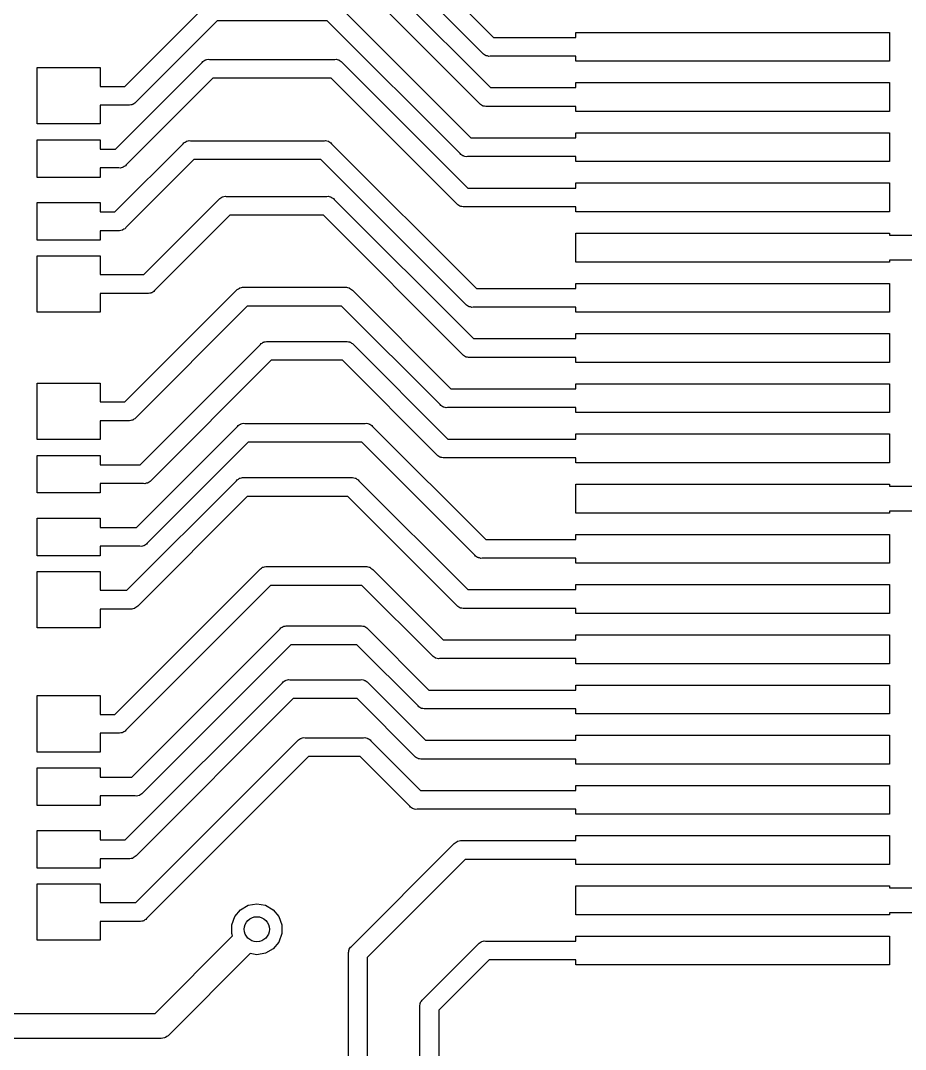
# Model space of a CAD drawing. Extents: x 552.7 to 632.3, y 410.9 to 459.8.
# Drawn here: x 586.91 to 593.96, y 435.16 to 443.36 of the extents above; entities that cross this region are included whole.
import ezdxf

# ---------------------------------------------------------------- set-up
doc = ezdxf.new("R2010")
doc.units = 0
doc.header["$MEASUREMENT"] = 0
doc.layers.add('BLACK', color=7, linetype='CONTINUOUS')

msp = doc.modelspace()

# ---------------------------------------------------------------- linework, layer by layer
at = {"layer": 'BLACK', "linetype": 'CONTINUOUS'}
for p, q in [((589.274, 444.627), (590.675, 443.226)), ((590.589, 443.1), (589.188, 444.501)), ((589.282, 444.195), (590.651, 442.826)), ((590.565, 442.7), (589.195, 444.069)), ((587.738, 442.836), (588.386, 443.484)), ((589.437, 443.484), (590.495, 442.426)), ((588.473, 443.358), (587.825, 442.71)), ((589.351, 443.358), (588.473, 443.358)), ((590.409, 442.3), (589.351, 443.358)), ((591.33, 443.226), (591.33, 443.266)), ((591.33, 443.266), (593.83, 443.266)), ((593.83, 443.266), (593.83, 443.036)), ((590.675, 443.226), (591.33, 443.226)), ((590.595, 443.092), (590.589, 443.1)), ((590.604, 443.087), (590.595, 443.092)), ((590.612, 443.082), (590.604, 443.087)), ((590.615, 443.081), (590.612, 443.082)), ((590.618, 443.079), (590.615, 443.081)), ((590.628, 443.078), (590.618, 443.079)), ((590.638, 443.075), (590.628, 443.078)), ((590.648, 443.076), (590.638, 443.075)), ((591.33, 443.076), (590.648, 443.076)), ((591.33, 443.036), (591.33, 443.076)), ((587.663, 442.336), (588.354, 443.027)), ((588.354, 443.027), (588.36, 443.034)), ((588.36, 443.034), (588.369, 443.039)), ((588.369, 443.039), (588.377, 443.045)), ((588.377, 443.045), (588.38, 443.046)), ((588.38, 443.046), (588.383, 443.048)), ((588.383, 443.048), (588.393, 443.049)), ((588.393, 443.049), (588.402, 443.052)), ((588.402, 443.052), (588.412, 443.051)), ((588.412, 443.051), (589.411, 443.051)), ((589.411, 443.051), (589.421, 443.052)), ((589.421, 443.052), (589.431, 443.049)), ((589.431, 443.049), (589.441, 443.048)), ((589.441, 443.048), (589.443, 443.046)), ((589.443, 443.046), (589.447, 443.045)), ((589.447, 443.045), (589.455, 443.039)), ((589.455, 443.039), (589.463, 443.034)), ((589.463, 443.034), (589.47, 443.027)), ((589.47, 443.027), (590.471, 442.026)), ((593.83, 443.036), (591.33, 443.036)), ((587.041, 442.536), (587.041, 442.986)), ((587.041, 442.986), (587.541, 442.986)), ((587.541, 442.986), (587.541, 442.836)), ((587.541, 442.836), (587.738, 442.836)), ((588.44, 442.901), (587.749, 442.21)), ((589.383, 442.901), (588.44, 442.901)), ((590.384, 441.9), (589.383, 442.901)), ((591.33, 442.826), (591.33, 442.866)), ((591.33, 442.866), (593.83, 442.866)), ((593.83, 442.866), (593.83, 442.636)), ((590.651, 442.826), (591.33, 442.826)), ((587.766, 442.686), (587.541, 442.686)), ((587.541, 442.686), (587.541, 442.536)), ((587.776, 442.685), (587.766, 442.686)), ((587.786, 442.688), (587.776, 442.685)), ((587.795, 442.689), (587.786, 442.688)), ((587.798, 442.691), (587.795, 442.689)), ((587.802, 442.692), (587.798, 442.691)), ((587.81, 442.697), (587.802, 442.692)), ((587.818, 442.702), (587.81, 442.697)), ((587.825, 442.71), (587.818, 442.702)), ((590.571, 442.692), (590.565, 442.7)), ((590.58, 442.687), (590.571, 442.692)), ((590.588, 442.682), (590.58, 442.687)), ((590.591, 442.681), (590.588, 442.682)), ((590.594, 442.679), (590.591, 442.681)), ((590.604, 442.678), (590.594, 442.679)), ((590.613, 442.675), (590.604, 442.678)), ((590.623, 442.676), (590.613, 442.675)), ((591.33, 442.676), (590.623, 442.676)), ((591.33, 442.636), (591.33, 442.676)), ((593.83, 442.636), (591.33, 442.636)), ((587.541, 442.536), (587.041, 442.536)), ((590.495, 442.426), (591.33, 442.426)), ((591.33, 442.426), (591.33, 442.466)), ((591.33, 442.466), (593.83, 442.466)), ((593.83, 442.466), (593.83, 442.236)), ((587.041, 442.111), (587.041, 442.411)), ((587.041, 442.411), (587.541, 442.411)), ((587.541, 442.411), (587.541, 442.336)), ((587.66, 441.836), (588.203, 442.379)), ((588.203, 442.379), (588.209, 442.387)), ((588.209, 442.387), (588.218, 442.392)), ((588.218, 442.392), (588.226, 442.397)), ((588.226, 442.397), (588.229, 442.398)), ((588.229, 442.398), (588.232, 442.4)), ((588.232, 442.4), (588.242, 442.402)), ((588.242, 442.402), (588.252, 442.404)), ((588.252, 442.404), (588.262, 442.403)), ((588.262, 442.403), (589.328, 442.403)), ((589.328, 442.403), (589.337, 442.404)), ((589.337, 442.404), (589.347, 442.402)), ((589.347, 442.402), (589.357, 442.4)), ((589.357, 442.4), (589.36, 442.398)), ((589.36, 442.398), (589.363, 442.397)), ((589.363, 442.397), (589.371, 442.392)), ((589.371, 442.392), (589.38, 442.387)), ((589.38, 442.387), (589.386, 442.379)), ((589.386, 442.379), (590.539, 441.226)), ((587.541, 442.336), (587.663, 442.336)), ((590.415, 442.292), (590.409, 442.3)), ((590.424, 442.287), (590.415, 442.292)), ((590.432, 442.282), (590.424, 442.287)), ((590.435, 442.281), (590.432, 442.282)), ((590.438, 442.279), (590.435, 442.281)), ((590.448, 442.278), (590.438, 442.279)), ((590.457, 442.275), (590.448, 442.278)), ((590.467, 442.276), (590.457, 442.275)), ((591.33, 442.276), (590.467, 442.276)), ((591.33, 442.236), (591.33, 442.276)), ((587.69, 442.186), (587.541, 442.186)), ((587.541, 442.186), (587.541, 442.111)), ((587.7, 442.185), (587.69, 442.186)), ((587.71, 442.188), (587.7, 442.185)), ((587.72, 442.189), (587.71, 442.188)), ((587.723, 442.191), (587.72, 442.189)), ((587.726, 442.192), (587.723, 442.191)), ((587.734, 442.197), (587.726, 442.192)), ((587.743, 442.202), (587.734, 442.197)), ((587.749, 442.21), (587.743, 442.202)), ((588.289, 442.253), (587.746, 441.71)), ((589.3, 442.253), (588.289, 442.253)), ((590.453, 441.1), (589.3, 442.253)), ((593.83, 442.236), (591.33, 442.236)), ((587.541, 442.111), (587.041, 442.111)), ((590.471, 442.026), (591.33, 442.026)), ((591.33, 442.026), (591.33, 442.066)), ((591.33, 442.066), (593.83, 442.066)), ((593.83, 442.066), (593.83, 441.836)), ((587.889, 441.336), (588.488, 441.935)), ((588.488, 441.935), (588.494, 441.942)), ((588.494, 441.942), (588.503, 441.947)), ((588.503, 441.947), (588.511, 441.953)), ((588.511, 441.953), (588.514, 441.954)), ((588.514, 441.954), (588.517, 441.955)), ((588.517, 441.955), (588.527, 441.957)), ((588.527, 441.957), (588.537, 441.96)), ((588.537, 441.96), (588.547, 441.959)), ((588.547, 441.959), (589.348, 441.959)), ((589.348, 441.959), (589.358, 441.96)), ((589.358, 441.96), (589.367, 441.957)), ((589.367, 441.957), (589.377, 441.955)), ((589.377, 441.955), (589.38, 441.954)), ((589.38, 441.954), (589.383, 441.953)), ((589.383, 441.953), (589.391, 441.947)), ((589.391, 441.947), (589.4, 441.942)), ((589.4, 441.942), (589.406, 441.935)), ((589.406, 441.935), (590.515, 440.826)), ((587.041, 441.611), (587.041, 441.911)), ((587.041, 441.911), (587.541, 441.911)), ((587.541, 441.911), (587.541, 441.836)), ((590.391, 441.892), (590.384, 441.9)), ((590.399, 441.887), (590.391, 441.892)), ((590.408, 441.882), (590.399, 441.887)), ((590.411, 441.881), (590.408, 441.882)), ((590.414, 441.879), (590.411, 441.881)), ((590.423, 441.878), (590.414, 441.879)), ((590.433, 441.875), (590.423, 441.878)), ((590.443, 441.876), (590.433, 441.875)), ((591.33, 441.876), (590.443, 441.876)), ((591.33, 441.836), (591.33, 441.876)), ((587.541, 441.836), (587.66, 441.836)), ((588.574, 441.809), (587.976, 441.21)), ((589.32, 441.809), (588.574, 441.809)), ((590.429, 440.7), (589.32, 441.809)), ((593.83, 441.836), (591.33, 441.836)), ((587.688, 441.686), (587.541, 441.686)), ((587.541, 441.686), (587.541, 441.611)), ((587.697, 441.685), (587.688, 441.686)), ((587.707, 441.688), (587.697, 441.685)), ((587.717, 441.689), (587.707, 441.688)), ((587.72, 441.691), (587.717, 441.689)), ((587.723, 441.692), (587.72, 441.691)), ((587.731, 441.697), (587.723, 441.692)), ((587.74, 441.702), (587.731, 441.697)), ((587.746, 441.71), (587.74, 441.702)), ((587.541, 441.611), (587.041, 441.611)), ((591.33, 441.436), (591.33, 441.666)), ((591.33, 441.666), (593.83, 441.666)), ((593.83, 441.666), (593.83, 441.651)), ((593.83, 441.651), (595.609, 441.651)), ((587.041, 441.036), (587.041, 441.486)), ((587.041, 441.486), (587.541, 441.486)), ((587.541, 441.486), (587.541, 441.336)), ((593.83, 441.436), (591.33, 441.436)), ((595.646, 441.451), (593.83, 441.451)), ((593.83, 441.451), (593.83, 441.436)), ((587.541, 441.336), (587.889, 441.336)), ((587.738, 440.321), (588.628, 441.211)), ((587.949, 441.191), (587.946, 441.189)), ((587.953, 441.192), (587.949, 441.191)), ((587.961, 441.197), (587.953, 441.192)), ((587.969, 441.202), (587.961, 441.197)), ((587.976, 441.21), (587.969, 441.202)), ((588.628, 441.211), (588.634, 441.218)), ((588.634, 441.218), (588.643, 441.223)), ((588.643, 441.223), (588.651, 441.229)), ((588.651, 441.229), (588.654, 441.23)), ((588.654, 441.23), (588.657, 441.231)), ((588.657, 441.231), (588.667, 441.233)), ((588.667, 441.233), (588.676, 441.236)), ((588.676, 441.236), (588.686, 441.235)), ((588.686, 441.235), (589.493, 441.235)), ((589.493, 441.235), (589.503, 441.236)), ((589.503, 441.236), (589.512, 441.233)), ((589.512, 441.233), (589.522, 441.231)), ((589.522, 441.231), (589.525, 441.23)), ((589.525, 441.23), (589.528, 441.229)), ((589.528, 441.229), (589.536, 441.223)), ((589.536, 441.223), (589.545, 441.218)), ((589.545, 441.218), (589.551, 441.211)), ((589.551, 441.211), (590.336, 440.426)), ((590.539, 441.226), (591.33, 441.226)), ((591.33, 441.226), (591.33, 441.266)), ((591.33, 441.266), (593.83, 441.266)), ((593.83, 441.266), (593.83, 441.036)), ((587.917, 441.186), (587.541, 441.186)), ((587.541, 441.186), (587.541, 441.036)), ((587.927, 441.185), (587.917, 441.186)), ((587.937, 441.188), (587.927, 441.185)), ((587.946, 441.189), (587.937, 441.188)), ((587.541, 441.036), (587.041, 441.036)), ((588.714, 441.085), (587.825, 440.195)), ((589.465, 441.085), (588.714, 441.085)), ((590.25, 440.3), (589.465, 441.085)), ((590.459, 441.092), (590.453, 441.1)), ((590.468, 441.087), (590.459, 441.092)), ((590.476, 441.082), (590.468, 441.087)), ((590.479, 441.081), (590.476, 441.082)), ((590.482, 441.079), (590.479, 441.081)), ((590.492, 441.078), (590.482, 441.079)), ((590.502, 441.075), (590.492, 441.078)), ((590.512, 441.076), (590.502, 441.075)), ((591.33, 441.076), (590.512, 441.076)), ((591.33, 441.036), (591.33, 441.076)), ((593.83, 441.036), (591.33, 441.036)), ((591.33, 440.826), (591.33, 440.866)), ((591.33, 440.866), (593.83, 440.866)), ((593.83, 440.866), (593.83, 440.636)), ((588.818, 440.779), (588.825, 440.786)), ((588.825, 440.786), (588.833, 440.791)), ((588.833, 440.791), (588.841, 440.797)), ((588.841, 440.797), (588.845, 440.798)), ((588.845, 440.798), (588.848, 440.8)), ((588.848, 440.8), (588.857, 440.801)), ((588.857, 440.801), (588.867, 440.804)), ((588.867, 440.804), (588.877, 440.803)), ((588.877, 440.803), (589.5, 440.803)), ((589.5, 440.803), (589.51, 440.804)), ((589.51, 440.804), (589.52, 440.801)), ((589.52, 440.801), (589.529, 440.8)), ((589.529, 440.8), (589.532, 440.798)), ((589.532, 440.798), (589.536, 440.797)), ((589.536, 440.797), (589.544, 440.791)), ((589.544, 440.791), (589.552, 440.786)), ((589.552, 440.786), (589.559, 440.779)), ((590.515, 440.826), (591.33, 440.826)), ((587.861, 439.821), (588.818, 440.779)), ((589.559, 440.779), (590.312, 440.026)), ((590.435, 440.692), (590.429, 440.7)), ((588.905, 440.653), (587.947, 439.695)), ((589.472, 440.653), (588.905, 440.653)), ((590.225, 439.9), (589.472, 440.653)), ((590.444, 440.687), (590.435, 440.692)), ((590.452, 440.682), (590.444, 440.687)), ((590.455, 440.681), (590.452, 440.682)), ((590.458, 440.679), (590.455, 440.681)), ((590.468, 440.678), (590.458, 440.679)), ((590.477, 440.675), (590.468, 440.678)), ((590.487, 440.676), (590.477, 440.675)), ((591.33, 440.676), (590.487, 440.676)), ((591.33, 440.636), (591.33, 440.676)), ((593.83, 440.636), (591.33, 440.636)), ((587.041, 440.021), (587.041, 440.471)), ((587.041, 440.471), (587.541, 440.471)), ((587.541, 440.471), (587.541, 440.321)), ((591.33, 440.426), (591.33, 440.466)), ((591.33, 440.466), (593.83, 440.466)), ((593.83, 440.466), (593.83, 440.236)), ((590.336, 440.426), (591.33, 440.426)), ((587.541, 440.321), (587.738, 440.321)), ((590.256, 440.292), (590.25, 440.3)), ((590.265, 440.287), (590.256, 440.292)), ((590.273, 440.282), (590.265, 440.287)), ((590.276, 440.281), (590.273, 440.282)), ((590.279, 440.279), (590.276, 440.281)), ((590.289, 440.278), (590.279, 440.279)), ((590.298, 440.275), (590.289, 440.278)), ((590.308, 440.276), (590.298, 440.275)), ((591.33, 440.276), (590.308, 440.276)), ((591.33, 440.236), (591.33, 440.276)), ((593.83, 440.236), (591.33, 440.236)), ((587.766, 440.171), (587.541, 440.171)), ((587.541, 440.171), (587.541, 440.021)), ((587.776, 440.17), (587.766, 440.171)), ((587.786, 440.173), (587.776, 440.17)), ((587.795, 440.175), (587.786, 440.173)), ((587.798, 440.176), (587.795, 440.175)), ((587.802, 440.177), (587.798, 440.176)), ((587.81, 440.183), (587.802, 440.177)), ((587.818, 440.188), (587.81, 440.183)), ((587.825, 440.195), (587.818, 440.188)), ((587.831, 439.321), (588.635, 440.126)), ((588.635, 440.126), (588.642, 440.134)), ((588.642, 440.134), (588.65, 440.139)), ((588.65, 440.139), (588.659, 440.144)), ((588.659, 440.144), (588.662, 440.145)), ((588.662, 440.145), (588.665, 440.147)), ((588.665, 440.147), (588.674, 440.149)), ((588.674, 440.149), (588.684, 440.151)), ((588.684, 440.151), (588.694, 440.15)), ((588.694, 440.15), (589.654, 440.15)), ((589.654, 440.15), (589.664, 440.151)), ((589.664, 440.151), (589.673, 440.149)), ((589.673, 440.149), (589.683, 440.147)), ((589.683, 440.147), (589.686, 440.145)), ((589.686, 440.145), (589.689, 440.144)), ((589.689, 440.144), (589.697, 440.139)), ((589.697, 440.139), (589.706, 440.134)), ((589.706, 440.134), (589.712, 440.126)), ((589.712, 440.126), (590.613, 439.226)), ((591.33, 440.026), (591.33, 440.066)), ((591.33, 440.066), (593.83, 440.066)), ((593.83, 440.066), (593.83, 439.836)), ((587.541, 440.021), (587.041, 440.021)), ((588.722, 440), (587.917, 439.195)), ((589.626, 440), (588.722, 440)), ((590.526, 439.1), (589.626, 440)), ((590.312, 440.026), (591.33, 440.026)), ((587.041, 439.596), (587.041, 439.896)), ((587.041, 439.896), (587.541, 439.896)), ((587.541, 439.896), (587.541, 439.821)), ((590.232, 439.892), (590.225, 439.9)), ((590.24, 439.887), (590.232, 439.892)), ((590.249, 439.882), (590.24, 439.887)), ((590.252, 439.881), (590.249, 439.882)), ((590.255, 439.879), (590.252, 439.881)), ((590.264, 439.878), (590.255, 439.879)), ((590.274, 439.875), (590.264, 439.878)), ((587.541, 439.821), (587.861, 439.821)), ((590.284, 439.876), (590.274, 439.875)), ((591.33, 439.876), (590.284, 439.876)), ((591.33, 439.836), (591.33, 439.876)), ((593.83, 439.836), (591.33, 439.836)), ((588.654, 439.713), (588.657, 439.715)), ((588.657, 439.715), (588.667, 439.717)), ((588.667, 439.717), (588.677, 439.719)), ((588.677, 439.719), (588.686, 439.719)), ((588.686, 439.719), (589.543, 439.719)), ((589.543, 439.719), (589.553, 439.719)), ((589.553, 439.719), (589.563, 439.717)), ((589.563, 439.717), (589.573, 439.715)), ((589.573, 439.715), (589.576, 439.713)), ((587.888, 439.671), (587.541, 439.671)), ((587.541, 439.671), (587.541, 439.596)), ((587.755, 438.821), (588.628, 439.694)), ((587.898, 439.67), (587.888, 439.671)), ((587.908, 439.673), (587.898, 439.67)), ((587.918, 439.675), (587.908, 439.673)), ((587.921, 439.676), (587.918, 439.675)), ((587.924, 439.677), (587.921, 439.676)), ((587.932, 439.683), (587.924, 439.677)), ((587.941, 439.688), (587.932, 439.683)), ((587.947, 439.695), (587.941, 439.688)), ((588.628, 439.694), (588.634, 439.702)), ((588.634, 439.702), (588.643, 439.707)), ((588.643, 439.707), (588.651, 439.713)), ((588.651, 439.713), (588.654, 439.713)), ((589.576, 439.713), (589.579, 439.713)), ((589.579, 439.713), (589.587, 439.707)), ((589.587, 439.707), (589.596, 439.702)), ((589.596, 439.702), (589.602, 439.694)), ((589.602, 439.694), (590.47, 438.826)), ((591.33, 439.436), (591.33, 439.666)), ((591.33, 439.666), (593.83, 439.666)), ((593.83, 439.666), (593.83, 439.651)), ((593.83, 439.651), (595.439, 439.651)), ((587.541, 439.596), (587.041, 439.596)), ((588.714, 439.569), (587.841, 438.695)), ((589.516, 439.569), (588.714, 439.569)), ((590.384, 438.7), (589.516, 439.569)), ((587.041, 439.096), (587.041, 439.396)), ((587.041, 439.396), (587.541, 439.396)), ((587.541, 439.396), (587.541, 439.321)), ((593.83, 439.436), (591.33, 439.436)), ((595.476, 439.451), (593.83, 439.451)), ((593.83, 439.451), (593.83, 439.436)), ((587.541, 439.321), (587.831, 439.321)), ((590.613, 439.226), (591.33, 439.226)), ((591.33, 439.226), (591.33, 439.266)), ((591.33, 439.266), (593.83, 439.266)), ((593.83, 439.266), (593.83, 439.036)), ((587.858, 439.171), (587.541, 439.171)), ((587.541, 439.171), (587.541, 439.096)), ((587.868, 439.17), (587.858, 439.171)), ((587.878, 439.173), (587.868, 439.17)), ((587.888, 439.175), (587.878, 439.173)), ((587.891, 439.176), (587.888, 439.175)), ((587.894, 439.177), (587.891, 439.176)), ((587.902, 439.183), (587.894, 439.177)), ((587.911, 439.188), (587.902, 439.183)), ((587.917, 439.195), (587.911, 439.188)), ((587.541, 439.096), (587.041, 439.096)), ((590.533, 439.092), (590.526, 439.1)), ((590.541, 439.087), (590.533, 439.092)), ((590.549, 439.082), (590.541, 439.087)), ((590.553, 439.081), (590.549, 439.082)), ((590.556, 439.079), (590.553, 439.081)), ((590.565, 439.078), (590.556, 439.079)), ((590.575, 439.075), (590.565, 439.078)), ((590.585, 439.076), (590.575, 439.075)), ((591.33, 439.076), (590.585, 439.076)), ((591.33, 439.036), (591.33, 439.076)), ((587.66, 437.832), (588.813, 438.986)), ((588.813, 438.986), (588.82, 438.993)), ((588.82, 438.993), (588.828, 438.998)), ((588.828, 438.998), (588.836, 439.004)), ((588.836, 439.004), (588.84, 439.005)), ((588.84, 439.005), (588.843, 439.006)), ((588.843, 439.006), (588.852, 439.008)), ((588.852, 439.008), (588.862, 439.011)), ((588.862, 439.011), (588.872, 439.01)), ((588.872, 439.01), (589.655, 439.01)), ((589.655, 439.01), (589.665, 439.011)), ((589.665, 439.011), (589.675, 439.008)), ((589.675, 439.008), (589.685, 439.006)), ((589.685, 439.006), (589.687, 439.005)), ((589.687, 439.005), (589.691, 439.004)), ((589.691, 439.004), (589.699, 438.998)), ((589.699, 438.998), (589.707, 438.993)), ((589.707, 438.993), (589.714, 438.986)), ((589.714, 438.986), (590.274, 438.426)), ((593.83, 439.036), (591.33, 439.036)), ((587.041, 438.521), (587.041, 438.971)), ((587.041, 438.971), (587.541, 438.971)), ((587.541, 438.971), (587.541, 438.821)), ((587.541, 438.821), (587.755, 438.821)), ((588.9, 438.86), (587.746, 437.706)), ((589.627, 438.86), (588.9, 438.86)), ((590.187, 438.3), (589.627, 438.86)), ((590.47, 438.826), (591.33, 438.826)), ((591.33, 438.826), (591.33, 438.866)), ((591.33, 438.866), (593.83, 438.866)), ((593.83, 438.866), (593.83, 438.636)), ((587.783, 438.671), (587.541, 438.671)), ((587.541, 438.671), (587.541, 438.521)), ((587.793, 438.67), (587.783, 438.671)), ((587.802, 438.673), (587.793, 438.67)), ((587.812, 438.675), (587.802, 438.673)), ((587.815, 438.676), (587.812, 438.675)), ((587.818, 438.677), (587.815, 438.676)), ((587.826, 438.683), (587.818, 438.677)), ((587.835, 438.688), (587.826, 438.683)), ((587.841, 438.695), (587.835, 438.688)), ((590.39, 438.692), (590.384, 438.7)), ((590.399, 438.687), (590.39, 438.692)), ((590.407, 438.682), (590.399, 438.687)), ((590.41, 438.681), (590.407, 438.682)), ((590.413, 438.679), (590.41, 438.681)), ((590.423, 438.678), (590.413, 438.679)), ((590.433, 438.675), (590.423, 438.678)), ((590.443, 438.676), (590.433, 438.675)), ((591.33, 438.676), (590.443, 438.676)), ((591.33, 438.636), (591.33, 438.676)), ((593.83, 438.636), (591.33, 438.636)), ((587.541, 438.521), (587.041, 438.521)), ((587.795, 437.332), (588.976, 438.513)), ((588.976, 438.513), (588.982, 438.521)), ((588.982, 438.521), (588.991, 438.526)), ((588.991, 438.526), (588.999, 438.531)), ((588.999, 438.531), (589.002, 438.532)), ((589.002, 438.532), (589.005, 438.534)), ((589.005, 438.534), (589.015, 438.536)), ((589.015, 438.536), (589.024, 438.538)), ((589.024, 438.538), (589.034, 438.537)), ((589.034, 438.537), (589.615, 438.537)), ((589.615, 438.537), (589.624, 438.538)), ((589.624, 438.538), (589.634, 438.536)), ((589.634, 438.536), (589.644, 438.534)), ((589.644, 438.534), (589.647, 438.532)), ((589.647, 438.532), (589.65, 438.531)), ((589.65, 438.531), (589.658, 438.526)), ((589.658, 438.526), (589.667, 438.521)), ((589.667, 438.521), (589.673, 438.513)), ((589.673, 438.513), (590.161, 438.026)), ((590.274, 438.426), (591.33, 438.426)), ((591.33, 438.426), (591.33, 438.466)), ((591.33, 438.466), (593.83, 438.466)), ((593.83, 438.466), (593.83, 438.236)), ((589.062, 438.387), (587.881, 437.206)), ((589.587, 438.387), (589.062, 438.387)), ((590.074, 437.9), (589.587, 438.387)), ((590.194, 438.292), (590.187, 438.3)), ((590.202, 438.287), (590.194, 438.292)), ((590.21, 438.282), (590.202, 438.287)), ((590.214, 438.281), (590.21, 438.282)), ((590.216, 438.279), (590.214, 438.281)), ((590.226, 438.278), (590.216, 438.279)), ((590.236, 438.275), (590.226, 438.278)), ((590.246, 438.276), (590.236, 438.275)), ((591.33, 438.276), (590.246, 438.276)), ((591.33, 438.236), (591.33, 438.276)), ((593.83, 438.236), (591.33, 438.236)), ((587.742, 436.832), (588.994, 438.084)), ((588.994, 438.084), (589, 438.091)), ((589, 438.091), (589.009, 438.096)), ((589.009, 438.096), (589.017, 438.102)), ((589.017, 438.102), (589.02, 438.103)), ((589.02, 438.103), (589.023, 438.105)), ((589.023, 438.105), (589.033, 438.106)), ((589.033, 438.106), (589.042, 438.109)), ((589.042, 438.109), (589.052, 438.108)), ((589.052, 438.108), (589.617, 438.108)), ((589.617, 438.108), (589.627, 438.109)), ((589.627, 438.109), (589.637, 438.106)), ((589.637, 438.106), (589.646, 438.105)), ((589.646, 438.105), (589.649, 438.103)), ((589.649, 438.103), (589.653, 438.102)), ((589.653, 438.102), (589.661, 438.096)), ((589.661, 438.096), (589.669, 438.091)), ((589.669, 438.091), (589.676, 438.084)), ((589.676, 438.084), (590.134, 437.626)), ((590.161, 438.026), (591.33, 438.026)), ((591.33, 438.026), (591.33, 438.066)), ((591.33, 438.066), (593.83, 438.066)), ((593.83, 438.066), (593.83, 437.836)), ((587.041, 437.532), (587.041, 437.982)), ((587.041, 437.982), (587.541, 437.982)), ((587.541, 437.982), (587.541, 437.832)), ((589.08, 437.958), (587.828, 436.706)), ((589.589, 437.958), (589.08, 437.958)), ((590.047, 437.5), (589.589, 437.958)), ((587.541, 437.832), (587.66, 437.832)), ((590.08, 437.892), (590.074, 437.9)), ((590.089, 437.887), (590.08, 437.892)), ((590.097, 437.882), (590.089, 437.887)), ((590.1, 437.881), (590.097, 437.882)), ((590.103, 437.879), (590.1, 437.881)), ((590.113, 437.878), (590.103, 437.879)), ((590.123, 437.875), (590.113, 437.878)), ((590.133, 437.876), (590.123, 437.875)), ((591.33, 437.876), (590.133, 437.876)), ((591.33, 437.836), (591.33, 437.876)), ((593.83, 437.836), (591.33, 437.836)), ((587.688, 437.682), (587.541, 437.682)), ((587.541, 437.682), (587.541, 437.532)), ((587.697, 437.681), (587.688, 437.682)), ((587.707, 437.684), (587.697, 437.681)), ((587.717, 437.685), (587.707, 437.684)), ((587.72, 437.687), (587.717, 437.685)), ((587.723, 437.688), (587.72, 437.687)), ((587.731, 437.694), (587.723, 437.688)), ((587.74, 437.699), (587.731, 437.694)), ((587.746, 437.706), (587.74, 437.699)), ((591.33, 437.626), (591.33, 437.666)), ((591.33, 437.666), (593.83, 437.666)), ((593.83, 437.666), (593.83, 437.436)), ((587.826, 436.332), (589.115, 437.622)), ((589.115, 437.622), (589.122, 437.629)), ((589.122, 437.629), (589.13, 437.634)), ((589.13, 437.634), (589.139, 437.64)), ((589.139, 437.64), (589.142, 437.641)), ((589.142, 437.641), (589.145, 437.642)), ((589.145, 437.642), (589.155, 437.644)), ((589.155, 437.644), (589.164, 437.647)), ((589.164, 437.647), (589.174, 437.646)), ((589.174, 437.646), (589.64, 437.646)), ((589.64, 437.646), (589.65, 437.647)), ((589.65, 437.647), (589.659, 437.644)), ((589.659, 437.644), (589.669, 437.642)), ((589.669, 437.642), (589.672, 437.641)), ((589.672, 437.641), (589.675, 437.64)), ((589.675, 437.64), (589.684, 437.634)), ((589.684, 437.634), (589.692, 437.629)), ((589.692, 437.629), (589.699, 437.622)), ((589.699, 437.622), (590.094, 437.226)), ((590.134, 437.626), (591.33, 437.626)), ((587.541, 437.532), (587.041, 437.532)), ((589.202, 437.496), (587.912, 436.206)), ((589.612, 437.496), (589.202, 437.496)), ((590.008, 437.1), (589.612, 437.496)), ((590.054, 437.492), (590.047, 437.5)), ((590.062, 437.487), (590.054, 437.492)), ((590.071, 437.482), (590.062, 437.487)), ((590.074, 437.481), (590.071, 437.482)), ((590.077, 437.479), (590.074, 437.481)), ((590.086, 437.478), (590.077, 437.479)), ((590.096, 437.475), (590.086, 437.478)), ((590.106, 437.476), (590.096, 437.475)), ((591.33, 437.476), (590.106, 437.476)), ((591.33, 437.436), (591.33, 437.476)), ((593.83, 437.436), (591.33, 437.436)), ((587.041, 437.107), (587.041, 437.407)), ((587.041, 437.407), (587.541, 437.407)), ((587.541, 437.407), (587.541, 437.332)), ((587.541, 437.332), (587.795, 437.332)), ((591.33, 437.226), (591.33, 437.266)), ((591.33, 437.266), (593.83, 437.266)), ((593.83, 437.266), (593.83, 437.036)), ((587.822, 437.182), (587.541, 437.182)), ((587.541, 437.182), (587.541, 437.107)), ((587.832, 437.181), (587.822, 437.182)), ((587.842, 437.184), (587.832, 437.181)), ((587.852, 437.185), (587.842, 437.184)), ((587.855, 437.187), (587.852, 437.185)), ((587.858, 437.188), (587.855, 437.187)), ((587.866, 437.194), (587.858, 437.188)), ((587.875, 437.199), (587.866, 437.194)), ((587.881, 437.206), (587.875, 437.199)), ((590.094, 437.226), (591.33, 437.226)), ((587.541, 437.107), (587.041, 437.107)), ((590.014, 437.092), (590.008, 437.1)), ((590.023, 437.087), (590.014, 437.092)), ((590.031, 437.082), (590.023, 437.087)), ((590.034, 437.081), (590.031, 437.082)), ((590.037, 437.079), (590.034, 437.081)), ((590.047, 437.078), (590.037, 437.079)), ((590.057, 437.075), (590.047, 437.078)), ((590.067, 437.076), (590.057, 437.075)), ((591.33, 437.076), (590.067, 437.076)), ((591.33, 437.036), (591.33, 437.076)), ((593.83, 437.036), (591.33, 437.036)), ((587.041, 436.607), (587.041, 436.907)), ((587.041, 436.907), (587.541, 436.907)), ((587.541, 436.907), (587.541, 436.832)), ((591.33, 436.826), (591.33, 436.866)), ((591.33, 436.866), (593.83, 436.866)), ((593.83, 436.866), (593.83, 436.636)), ((587.541, 436.832), (587.742, 436.832)), ((589.544, 435.983), (590.363, 436.802)), ((590.363, 436.802), (590.369, 436.809)), ((590.369, 436.809), (590.378, 436.814)), ((590.378, 436.814), (590.386, 436.82)), ((590.386, 436.82), (590.389, 436.821)), ((590.389, 436.821), (590.392, 436.822)), ((590.392, 436.822), (590.402, 436.824)), ((590.402, 436.824), (590.412, 436.827)), ((590.412, 436.827), (590.422, 436.826)), ((590.422, 436.826), (591.33, 436.826)), ((587.769, 436.682), (587.541, 436.682)), ((587.541, 436.682), (587.541, 436.607)), ((587.779, 436.681), (587.769, 436.682)), ((587.789, 436.684), (587.779, 436.681)), ((587.799, 436.685), (587.789, 436.684)), ((587.802, 436.687), (587.799, 436.685)), ((587.805, 436.688), (587.802, 436.687)), ((587.813, 436.694), (587.805, 436.688)), ((587.822, 436.699), (587.813, 436.694)), ((587.828, 436.706), (587.822, 436.699)), ((587.541, 436.607), (587.041, 436.607)), ((590.449, 436.676), (589.67, 435.896)), ((591.33, 436.676), (590.449, 436.676)), ((591.33, 436.636), (591.33, 436.676)), ((593.83, 436.636), (591.33, 436.636)), ((587.041, 436.032), (587.041, 436.482)), ((587.041, 436.482), (587.541, 436.482)), ((587.541, 436.482), (587.541, 436.332)), ((591.33, 436.236), (591.33, 436.466)), ((591.33, 436.466), (593.83, 436.466)), ((593.83, 436.466), (593.83, 436.451)), ((593.83, 436.451), (594.899, 436.451)), ((587.541, 436.332), (587.826, 436.332)), ((588.614, 436.222), (588.659, 436.276)), ((588.659, 436.276), (588.721, 436.311)), ((588.721, 436.311), (588.79, 436.323)), ((588.79, 436.323), (588.859, 436.311)), ((588.859, 436.311), (588.921, 436.276)), ((588.921, 436.276), (588.966, 436.222)), ((587.897, 436.194), (587.889, 436.188)), ((587.906, 436.199), (587.897, 436.194)), ((587.912, 436.206), (587.906, 436.199)), ((588.59, 436.155), (588.614, 436.222)), ((588.966, 436.222), (588.99, 436.155)), ((593.83, 436.236), (591.33, 436.236)), ((594.936, 436.251), (593.83, 436.251)), ((593.83, 436.251), (593.83, 436.236)), ((587.854, 436.182), (587.541, 436.182)), ((587.541, 436.182), (587.541, 436.032)), ((587.864, 436.181), (587.854, 436.182)), ((587.873, 436.184), (587.864, 436.181)), ((587.883, 436.185), (587.873, 436.184)), ((587.886, 436.187), (587.883, 436.185)), ((587.889, 436.188), (587.886, 436.187)), ((588.59, 436.085), (588.59, 436.155)), ((588.99, 436.155), (588.99, 436.085)), ((587.541, 436.032), (587.041, 436.032)), ((587.979, 435.45), (588.596, 436.068)), ((588.596, 436.068), (588.59, 436.085)), ((588.99, 436.085), (588.966, 436.018)), ((590.593, 436.024), (590.602, 436.027)), ((590.602, 436.027), (590.612, 436.026)), ((590.612, 436.026), (591.33, 436.026)), ((591.33, 436.026), (591.33, 436.066)), ((591.33, 436.066), (593.83, 436.066)), ((593.83, 436.066), (593.83, 435.836)), ((588.921, 435.964), (588.859, 435.929)), ((588.966, 436.018), (588.921, 435.964)), ((589.519, 435.934), (589.522, 435.944)), ((589.522, 435.944), (589.523, 435.954)), ((589.523, 435.954), (589.525, 435.956)), ((589.525, 435.956), (589.526, 435.96)), ((589.526, 435.96), (589.532, 435.968)), ((589.532, 435.968), (589.537, 435.976)), ((589.537, 435.976), (589.544, 435.983)), ((590.113, 435.561), (590.554, 436.002)), ((590.554, 436.002), (590.56, 436.009)), ((590.56, 436.009), (590.569, 436.014)), ((590.569, 436.014), (590.577, 436.02)), ((590.577, 436.02), (590.58, 436.021)), ((590.58, 436.021), (590.583, 436.022)), ((590.583, 436.022), (590.593, 436.024)), ((588.738, 435.926), (588.094, 435.282)), ((588.79, 435.917), (588.738, 435.926)), ((588.859, 435.929), (588.79, 435.917)), ((589.52, 435.924), (589.519, 435.934)), ((589.52, 434.558), (589.52, 435.924)), ((589.67, 435.896), (589.67, 434.585)), ((590.64, 435.876), (590.239, 435.475)), ((591.33, 435.876), (590.64, 435.876)), ((591.33, 435.836), (591.33, 435.876)), ((593.83, 435.836), (591.33, 435.836)), ((590.092, 435.532), (590.094, 435.535)), ((590.094, 435.535), (590.095, 435.538)), ((590.095, 435.538), (590.101, 435.546)), ((590.101, 435.546), (590.106, 435.555)), ((590.106, 435.555), (590.113, 435.561)), ((590.088, 435.512), (590.091, 435.522)), ((590.089, 435.503), (590.088, 435.512)), ((590.089, 435.004), (590.089, 435.503)), ((590.091, 435.522), (590.092, 435.532)), ((590.239, 435.475), (590.239, 435.031)), ((584.434, 435.45), (587.979, 435.45)), ((588.016, 435.25), (584.471, 435.25)), ((588.029, 435.249), (588.016, 435.25)), ((588.042, 435.252), (588.029, 435.249)), ((588.055, 435.255), (588.042, 435.252)), ((588.059, 435.257), (588.055, 435.255)), ((588.063, 435.258), (588.059, 435.257)), ((588.074, 435.266), (588.063, 435.258)), ((588.085, 435.272), (588.074, 435.266)), ((588.094, 435.282), (588.085, 435.272))]:
    msp.add_line(p, q, dxfattribs=at)
at = {"layer": 'BLACK'}
msp.add_circle((588.79, 436.12), 0.1, dxfattribs=at)

doc.saveas('drawing.dxf')
